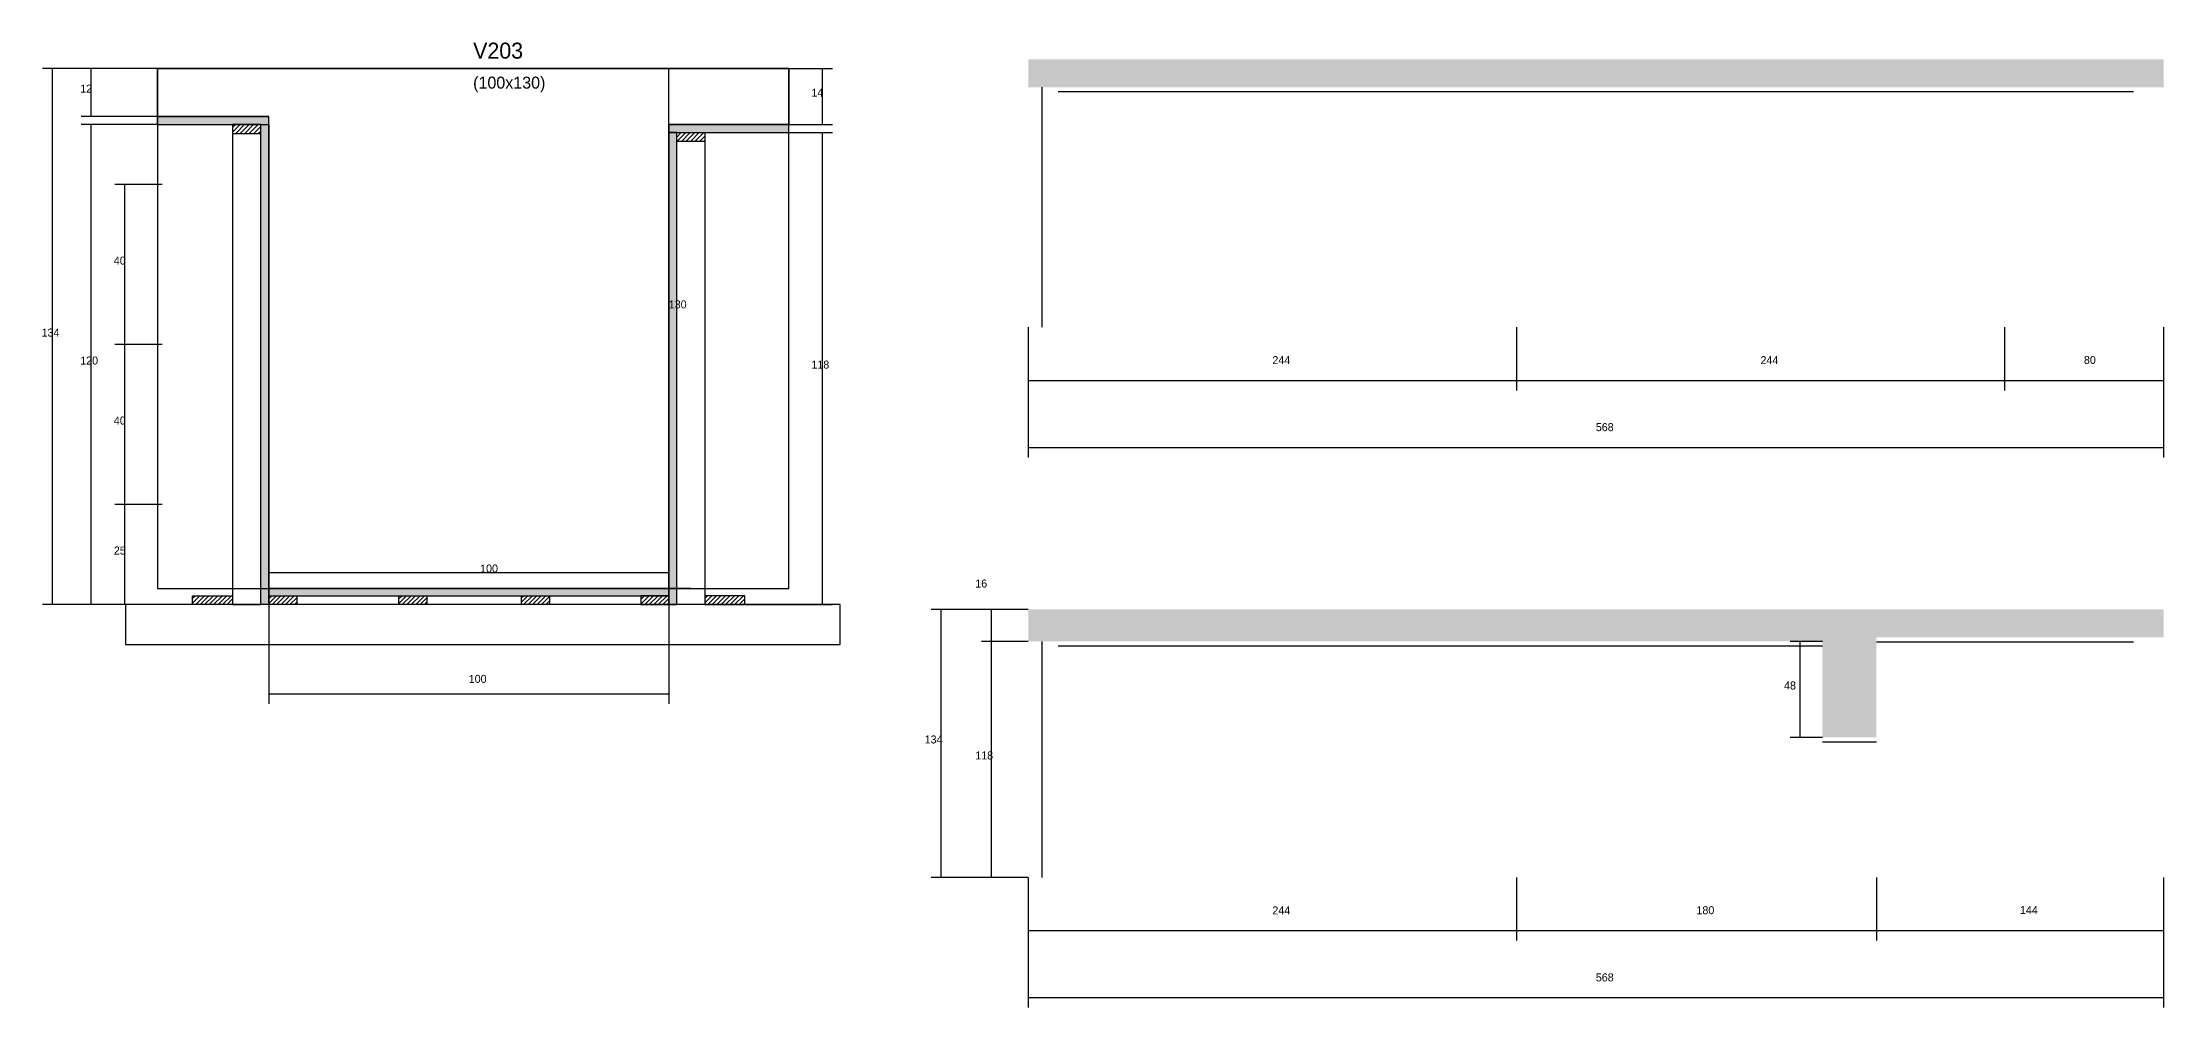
# Model space of a CAD drawing. Header units: metres. Extents: x 2959 to 5457, y 9019 to 10309.
# Drawn here: x 4397 to 5457, y 9826 to 10309 of the extents above; entities that cross this region are included whole.
import ezdxf

# ---------------------------------------------------------------- set-up
doc = ezdxf.new("R2010")
doc.units = ezdxf.units.M
for name, color, linetype in [('CONCRETO', 251, 'Continuous'), ('COTA', 241, 'Continuous'), ('Hachura', 253, 'Continuous'), ('Madeira', 126, 'Continuous'), ('Painéis', 200, 'Continuous'), ('SARR_2.2x7', 40, 'Continuous'), ('Texto Seção', 7, 'Continuous')]:
    doc.layers.add(name, color=color, linetype=linetype)

msp = doc.modelspace()

# ---------------------------------------------------------------- hatches: boundary and pattern name
at = {"layer": 'COTA'}
h = msp.add_hatch(dxfattribs=at)
h.set_pattern_fill('AR-CONC', scale=0.03)
h.paths.add_polyline_path([(5457.2, 10300.5), (5457.2, 10286.5), (5457.2, 10286.5), (4889.7, 10286.5), (4889.7, 10286.5), (4889.7, 10300.5), (4889.7, 10300.5), (5457.2, 10300.5)])
h = msp.add_hatch(dxfattribs=at)
h.set_pattern_fill('AR-CONC', scale=0.03)
h.paths.add_polyline_path([(5313.7, 9961.3), (5313.7, 10011.3), (5313.7, 10011.3), (5457.2, 10011.3), (5457.2, 10011.3), (5457.2, 10025.3), (5457.2, 10025.3), (4889.7, 10025.3), (4889.7, 10025.3), (4889.7, 10009.3), (4889.7, 10009.3), (5286.7, 10009.3), (5286.7, 10009.3), (5286.7, 9961.3), (5286.7, 9961.3), (5313.7, 9961.3)])
at = {"layer": 'Hachura'}
h = msp.add_hatch(color=8, dxfattribs=at)
h.dxf.hatch_style = 1
h.paths.add_polyline_path([(4510, 10267.8), (4510, 10271.8), (4510, 10271.8), (4454.4, 10271.8), (4454.4, 10271.8), (4454.4, 10267.8), (4454.4, 10267.8), (4510, 10267.8)])
h = msp.add_hatch(dxfattribs=at)
h.set_pattern_fill('ANSI31', scale=0.5)
h.paths.add_polyline_path([(4506, 10263.4), (4506, 10267.8), (4506, 10267.8), (4492, 10267.8), (4492, 10267.8), (4492, 10263.4), (4492, 10263.4), (4506, 10263.4)])
h = msp.add_hatch(color=8, dxfattribs=at)
h.dxf.hatch_style = 1
h.paths.add_polyline_path([(4506, 10267.8), (4510, 10267.8), (4510, 10267.8), (4510, 10027.8), (4510, 10027.8), (4506, 10027.8), (4506, 10027.8), (4506, 10267.8)])
h = msp.add_hatch(color=8, dxfattribs=at)
h.dxf.hatch_style = 1
h.paths.add_polyline_path([(4770, 10263.8), (4770, 10267.8), (4770, 10267.8), (4710, 10267.8), (4710, 10267.8), (4710, 10263.8), (4710, 10263.8), (4770, 10263.8)])
h = msp.add_hatch(color=8, dxfattribs=at)
h.dxf.hatch_style = 1
h.paths.add_polyline_path([(4714, 10263.8), (4710, 10263.8), (4710, 10263.8), (4710, 10027.8), (4710, 10027.8), (4714, 10027.8), (4714, 10027.8), (4714, 10263.8)])
h = msp.add_hatch(dxfattribs=at)
h.set_pattern_fill('ANSI31', scale=0.5)
h.paths.add_polyline_path([(4714, 10259.4), (4714, 10263.8), (4714, 10263.8), (4728, 10263.8), (4728, 10263.8), (4728, 10259.4), (4728, 10259.4), (4714, 10259.4)])
h = msp.add_hatch(dxfattribs=at)
h.set_pattern_fill('ANSI31', scale=0.5)
h.paths.add_polyline_path([(4472, 10027.8), (4472, 10032.2), (4472, 10032.2), (4492, 10032.2), (4492, 10032.2), (4492, 10027.8), (4492, 10027.8), (4472, 10027.8)])
h = msp.add_hatch(color=8, dxfattribs=at)
h.dxf.hatch_style = 1
h.paths.add_polyline_path([(4710, 10032.2), (4710, 10035.8), (4710, 10035.8), (4510, 10035.8), (4510, 10035.8), (4510, 10032.2), (4510, 10032.2), (4710, 10032.2)])
h = msp.add_hatch(dxfattribs=at)
h.set_pattern_fill('ANSI31', scale=0.5)
h.paths.add_polyline_path([(4510, 10027.8), (4510, 10032.2), (4510, 10032.2), (4524, 10032.2), (4524, 10032.2), (4524, 10027.8), (4524, 10027.8), (4510, 10027.8)])
h = msp.add_hatch(dxfattribs=at)
h.set_pattern_fill('ANSI31', scale=0.5)
h.paths.add_polyline_path([(4575.1, 10027.8), (4575.1, 10032.2), (4575.1, 10032.2), (4589.1, 10032.2), (4589.1, 10032.2), (4589.1, 10027.8), (4589.1, 10027.8), (4575.1, 10027.8)])
h = msp.add_hatch(dxfattribs=at)
h.set_pattern_fill('ANSI31', scale=0.5)
h.paths.add_polyline_path([(4636.4, 10027.8), (4636.4, 10032.2), (4636.4, 10032.2), (4650.4, 10032.2), (4650.4, 10032.2), (4650.4, 10027.8), (4650.4, 10027.8), (4636.4, 10027.8)])
h = msp.add_hatch(dxfattribs=at)
h.set_pattern_fill('ANSI31', scale=0.5)
h.paths.add_polyline_path([(4710, 10027.8), (4710, 10032.2), (4710, 10032.2), (4696, 10032.2), (4696, 10032.2), (4696, 10027.8), (4696, 10027.8), (4710, 10027.8)])
h = msp.add_hatch(dxfattribs=at)
h.set_pattern_fill('ANSI31', scale=0.5)
h.paths.add_polyline_path([(4748, 10027.8), (4748, 10032.2), (4748, 10032.2), (4728, 10032.2), (4728, 10032.2), (4728, 10027.8), (4728, 10027.8), (4748, 10027.8)])

# ---------------------------------------------------------------- linework, layer by layer
at = {"layer": 'CONCRETO'}
for points in [[(4454.4, 10271.8), (4454.4, 10295.8), (4770, 10295.8), (4770, 10267.8), (4710, 10267.8), (4710, 10035.8), (4510, 10035.8), (4510, 10271.8)], [(4454.4, 10035.8), (4770, 10035.8), (4770, 10295.8), (4454.4, 10295.8)]]:
    msp.add_lwpolyline(points, close=True, dxfattribs=at)
at = {"layer": 'COTA'}
for p, q in [((4454.4, 10295.8), (4397, 10295.8)), ((4402, 10027.8), (4402, 10295.8)), ((4454.4, 10295.8), (4416.3, 10295.8)), ((4421.3, 10271.8), (4421.3, 10295.8)), ((4721, 10295.8), (4705, 10295.8)), ((4710, 10035.8), (4710, 10295.8)), ((4770, 10295.8), (4791.8, 10295.8)), ((4786.8, 10267.8), (4786.8, 10295.8)), ((4454.4, 10271.8), (4416.3, 10271.8)), ((4454.4, 10267.8), (4416.3, 10267.8)), ((4421.3, 10027.8), (4421.3, 10267.8)), ((4770, 10267.8), (4791.8, 10267.8)), ((4770, 10263.8), (4791.8, 10263.8)), ((4786.8, 10027.8), (4786.8, 10263.8)), ((4456.7, 10237.8), (4433.1, 10237.8)), ((4438.1, 10157.8), (4438.1, 10237.8)), ((4456.7, 10157.8), (4433.1, 10157.8)), ((4456.7, 10157.8), (4433.1, 10157.8)), ((4438.1, 10077.8), (4438.1, 10157.8)), ((4889.7, 10166.5), (4889.7, 10134.9)), ((4889.7, 10166.5), (4889.7, 10101.4)), ((5133.7, 10166.5), (5133.7, 10134.9)), ((5133.7, 10166.5), (5133.7, 10134.9)), ((5377.7, 10166.5), (5377.7, 10134.9)), ((5377.7, 10166.5), (5377.7, 10134.9)), ((5457.2, 10166.5), (5457.2, 10134.9)), ((5457.2, 10166.5), (5457.2, 10101.4)), ((4889.7, 10139.9), (5133.7, 10139.9)), ((5133.7, 10139.9), (5377.7, 10139.9)), ((5377.7, 10139.9), (5457.2, 10139.9)), ((4889.7, 10106.4), (5457.2, 10106.4)), ((4456.7, 10077.8), (4433.1, 10077.8)), ((4456.7, 10077.8), (4433.1, 10077.8)), ((4438.1, 10027.8), (4438.1, 10077.8)), ((4510, 10027.8), (4510, 10048.8)), ((4510, 10043.8), (4710, 10043.8)), ((4710, 10027.8), (4710, 10048.8)), ((4721, 10035.8), (4705, 10035.8)), ((4476.4, 10027.8), (4397, 10027.8)), ((4476.4, 10027.8), (4416.3, 10027.8)), ((4456.7, 10027.8), (4433.1, 10027.8)), ((4510, 10027.8), (4510, 9978.1)), ((4710, 10027.8), (4710, 9978.1)), ((4743.6, 10027.8), (4791.8, 10027.8)), ((4510, 9983.1), (4710, 9983.1)), ((4889.7, 9891.3), (4889.7, 9859.8)), ((4889.7, 9891.3), (4889.7, 9826.2)), ((5133.7, 9891.3), (5133.7, 9859.8)), ((5133.7, 9891.3), (5133.7, 9859.8)), ((5313.7, 9891.3), (5313.7, 9859.8)), ((5313.7, 9891.3), (5313.7, 9859.8)), ((5457.2, 9891.3), (5457.2, 9859.8)), ((5457.2, 9891.3), (5457.2, 9826.2)), ((4889.7, 9864.8), (5133.7, 9864.8)), ((5133.7, 9864.8), (5313.7, 9864.8)), ((5313.7, 9864.8), (5457.2, 9864.8)), ((4889.7, 9831.2), (5457.2, 9831.2))]:
    msp.add_line(p, q, dxfattribs=at)
at = {"layer": 'Madeira'}
for points in [[(4506, 10263.4), (4506, 10267.8), (4492, 10267.8), (4492, 10263.4)], [(4506, 10267.8), (4492, 10267.8), (4492, 10027.8), (4506, 10027.8)], [(4714, 10259.4), (4714, 10263.8), (4728, 10263.8), (4728, 10259.4)], [(4714, 10263.8), (4728, 10263.8), (4728, 10027.8), (4714, 10027.8)], [(4472, 10027.8), (4472, 10032.2), (4492, 10032.2), (4492, 10027.8)], [(4510, 10027.8), (4510, 10032.2), (4524, 10032.2), (4524, 10027.8)], [(4575.1, 10027.8), (4575.1, 10032.2), (4589.1, 10032.2), (4589.1, 10027.8)], [(4636.4, 10027.8), (4636.4, 10032.2), (4650.4, 10032.2), (4650.4, 10027.8)], [(4710, 10027.8), (4710, 10032.2), (4696, 10032.2), (4696, 10027.8)], [(4748, 10027.8), (4748, 10032.2), (4728, 10032.2), (4728, 10027.8)], [(4438.5, 10007.8), (4795.7, 10007.8), (4795.7, 10027.8), (4438.5, 10027.8)]]:
    msp.add_lwpolyline(points, close=True, dxfattribs=at)
at = {"layer": 'Painéis'}
for p, q in [((4454.4, 10271.8), (4510, 10271.8)), ((4454.4, 10267.8), (4454.4, 10271.8)), ((4510, 10267.8), (4510, 10271.8)), ((4510, 10027.8), (4510, 10267.8)), ((4510, 10027.8), (4510, 10267.8)), ((4710, 10267.8), (4770, 10267.8)), ((4710, 10027.8), (4710, 10263.8)), ((4510, 10035.8), (4710, 10035.8)), ((4510, 10032.2), (4510, 10035.8)), ((4710, 10032.2), (4710, 10035.8)), ((4889.7, 10025.3), (4841.1, 10025.3)), ((4846.1, 9891.3), (4846.1, 10025.3)), ((4889.7, 10025.3), (4866.3, 10025.3)), ((4871.3, 10009.3), (4871.3, 10025.3)), ((4889.7, 10009.3), (4866.3, 10009.3)), ((4889.7, 10009.3), (4866.3, 10009.3)), ((4871.3, 9891.3), (4871.3, 10009.3)), ((5286.7, 10009.3), (5270.6, 10009.3)), ((5275.6, 9961.3), (5275.6, 10009.3)), ((5286.7, 9961.3), (5270.6, 9961.3)), ((4889.7, 9891.3), (4841.1, 9891.3)), ((4889.7, 9891.3), (4866.3, 9891.3))]:
    msp.add_line(p, q, dxfattribs=at)
for points in [[(4510, 10267.8), (4510, 10271.8), (4454.4, 10271.8), (4454.4, 10267.8)], [(4506, 10267.8), (4510, 10267.8), (4510, 10027.8), (4506, 10027.8)], [(4770, 10263.8), (4770, 10267.8), (4710, 10267.8), (4710, 10263.8)], [(4714, 10263.8), (4710, 10263.8), (4710, 10027.8), (4714, 10027.8)], [(4710, 10032.2), (4710, 10035.8), (4510, 10035.8), (4510, 10032.2)]]:
    msp.add_lwpolyline(points, close=True, dxfattribs=at)
at = {"layer": 'SARR_2.2x7'}
for p, q in [((4896.7, 10166.5), (4896.7, 10286.5)), ((4904.7, 10284.3), (5133.7, 10284.3)), ((5133.7, 10284.3), (5442.2, 10284.3)), ((4896.7, 9891.3), (4896.7, 10009.3)), ((4904.7, 10007.1), (5133.7, 10007.1)), ((5133.7, 10007.1), (5286.7, 10007.1)), ((5313.7, 10009.1), (5442.2, 10009.1)), ((5286.7, 9959.1), (5313.7, 9959.1))]:
    msp.add_line(p, q, dxfattribs=at)

# ---------------------------------------------------------------- texts
at = {"layer": 'COTA'}
for s, p in [('12', (4415.8, 10283.8)), ('14', (4781.3, 10281.8)), ('40', (4432.6, 10197.8)), ('130', (4710, 10175.9)), ('134', (4396.5, 10161.8)), ('120', (4415.8, 10147.8)), ('118', (4781.3, 10145.8)), ('244', (5011.7, 10148)), ('244', (5255.7, 10148)), ('80', (5417.4, 10148.1)), ('40', (4432.6, 10117.8)), ('568', (5173.4, 10114.5)), ('25', (4432.6, 10052.8)), ('100', (4615.7, 10043.8)), ('100', (4610, 9988.6)), ('244', (5011.7, 9872.8)), ('180', (5223.7, 9872.9)), ('144', (5385.4, 9873)), ('568', (5173.4, 9839.3))]:
    msp.add_text(s, height=4, dxfattribs=at).set_placement(p)
at = {"layer": 'Painéis'}
for s, p in [('16', (4863.2, 10036.3)), ('48', (5267.5, 9985.3)), ('134', (4837.9, 9958.3)), ('118', (4863.2, 9950.3))]:
    msp.add_text(s, height=4, dxfattribs=at).set_placement(p)
at = {"layer": 'Texto Seção'}
for s, height, p in [('V203', 8, (4612.2, 10300.8)), ('(100x130)', 6, (4612.2, 10285.8))]:
    msp.add_text(s, height=height, dxfattribs=at).set_placement(p)

doc.saveas('drawing.dxf')
